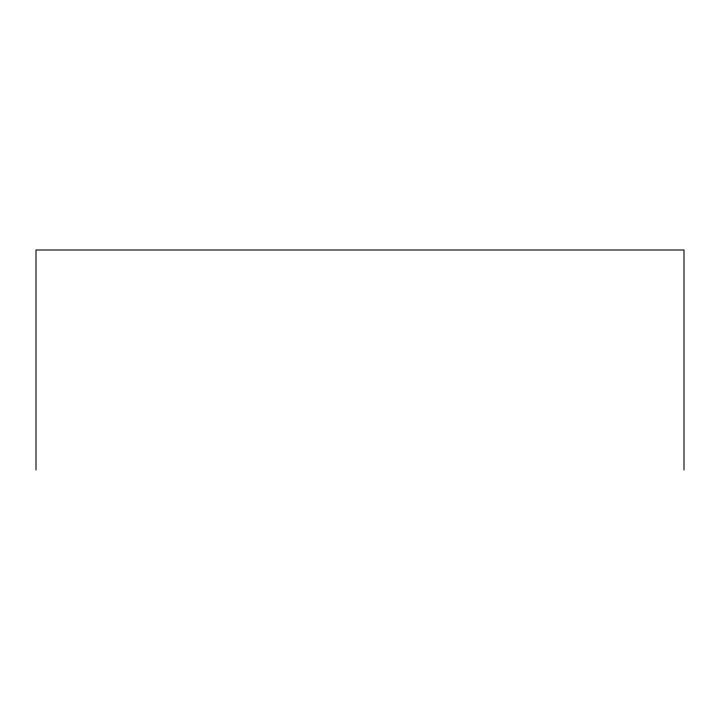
<?xml version="1.0" encoding="UTF-8"?>
<svg xmlns="http://www.w3.org/2000/svg" width="720" height="720" viewBox="0 0 720 720"><rect width="100%" height="100%" fill="white"/><g stroke="black" fill="none" stroke-linecap="round" stroke-linejoin="round"><path stroke-width="1.08" d="M684 470.007L684 249.993L36 249.993L36 470.007"/></g></svg>
